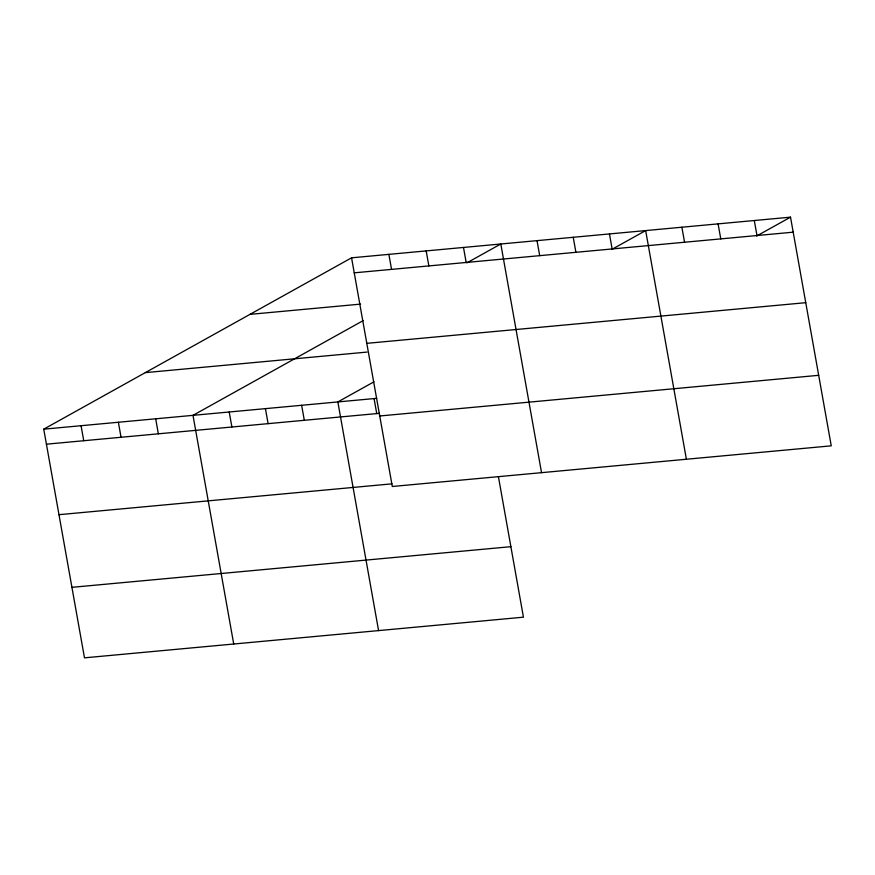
<?xml version="1.0" encoding="UTF-8"?>
<svg xmlns="http://www.w3.org/2000/svg" width="875" height="875" viewBox="0 0 875 875"><rect width="100%" height="100%" fill="white"/><g stroke="black" fill="none" stroke-linecap="round" stroke-linejoin="round"><path stroke-width="1.31" d="M498.422 476.722L523.436 617.181L84.481 657.836L43.75 429.166L351.564 257.819L790.519 217.164L831.25 445.834L392.295 486.489L351.564 257.819M363.18 320.611L192.992 415.352L233.723 644.011M466.944 262.85L500.806 243.994L541.538 472.664M373.964 381.828L337.848 401.931L378.58 630.591M611.8 249.43L645.663 230.584L686.394 459.244M756.656 236.009L790.519 217.164M354.233 272.836L793.188 232.181M249.988 314.366L360.588 304.117M366.8 343.339L805.755 302.684M145.327 372.63L366.997 352.089M43.75 429.166L376.742 398.333M46.419 444.183L379.422 413.339M379.739 415.975L818.694 375.32M58.986 514.686L391.978 483.842M71.925 587.333L510.88 546.678M754.305 220.522L756.973 235.528M718.091 223.869L720.77 238.886M681.877 227.227L684.556 242.244M609.448 233.931L612.128 248.948M573.234 237.289L575.914 252.306M537.02 240.647L539.7 255.653M463.498 247.45L466.167 262.467M426.18 250.906L428.859 265.923M388.872 254.363L391.552 269.38M374.062 398.573L376.742 413.591M301.634 405.289L304.314 420.295M265.42 408.636L268.1 423.653M229.206 411.994L231.886 427M155.684 418.808L158.353 433.814M118.377 422.264L121.045 437.27M81.058 425.709L83.737 440.727"/></g></svg>
